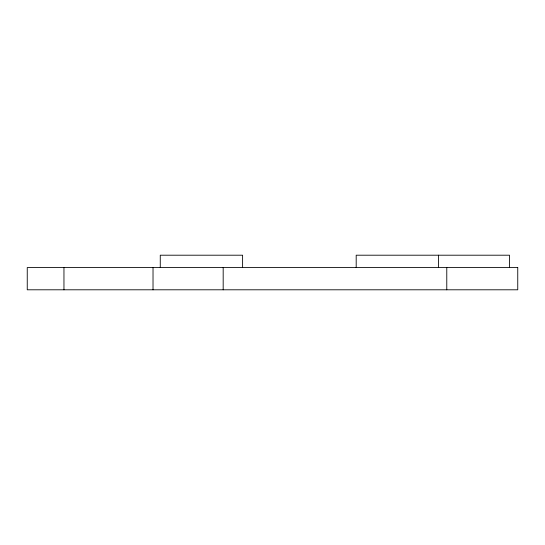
<?xml version="1.0" encoding="UTF-8"?>
<svg xmlns="http://www.w3.org/2000/svg" width="545" height="545" viewBox="0 0 545 545"><rect width="100%" height="100%" fill="white"/><g stroke="black" fill="none" stroke-linecap="round" stroke-linejoin="round"><path stroke-width="0.82" d="M509.507 267.554L509.507 255.203L356.192 255.203L356.192 267.554M446.777 267.554L446.777 289.797M438.534 255.203L438.534 267.554M242.607 267.554L242.607 255.203L160.264 255.203L160.264 267.554M223.178 267.554L223.178 289.797M153.022 267.554L153.022 289.797M63.956 267.554L63.956 289.797M517.75 267.554L27.25 267.554L27.25 289.797L517.75 289.797L517.75 267.554"/></g></svg>
